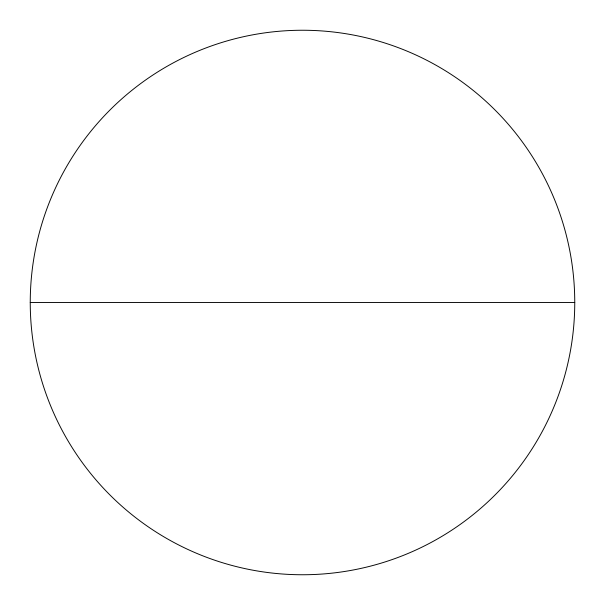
<?xml version="1.0" encoding="UTF-8"?>
<svg xmlns="http://www.w3.org/2000/svg" width="605" height="605" viewBox="0 0 605 605"><rect width="100%" height="100%" fill="white"/><g stroke="black" fill="none" stroke-linecap="round" stroke-linejoin="round"><path stroke-width="0.91" d="M30.25 302.5L574.75 302.5A272.25 272.25 0 0 1 166.375 538.276A272.25 272.25 0 0 1 166.375 66.724A272.25 272.25 0 0 1 574.75 302.5"/></g></svg>
